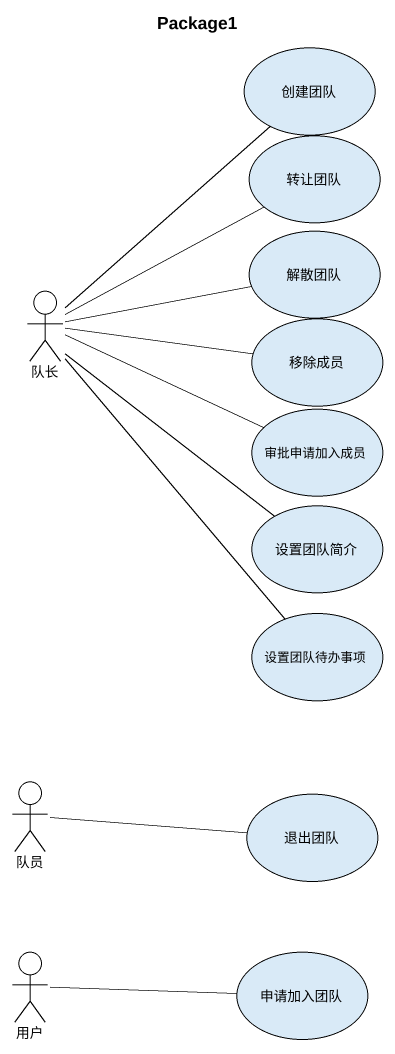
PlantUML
@startuml
title Package1
usecase 创建团队
usecase 转让团队
usecase 解散团队
actor 队长
usecase 移除成员
usecase 审批申请加入成员
usecase 设置团队简介
usecase 设置团队待办事项
actor 队员
usecase 退出团队
actor 用户
usecase 申请加入团队
队长 -up- 创建团队
队长 -up- 转让团队
队长 -right- 解散团队
队长 -right- 移除成员
队长 -right- 审批申请加入成员
队长 -- 设置团队简介
队长 -- 设置团队待办事项
队员 -right- 退出团队
用户 -right- 申请加入团队
@enduml
